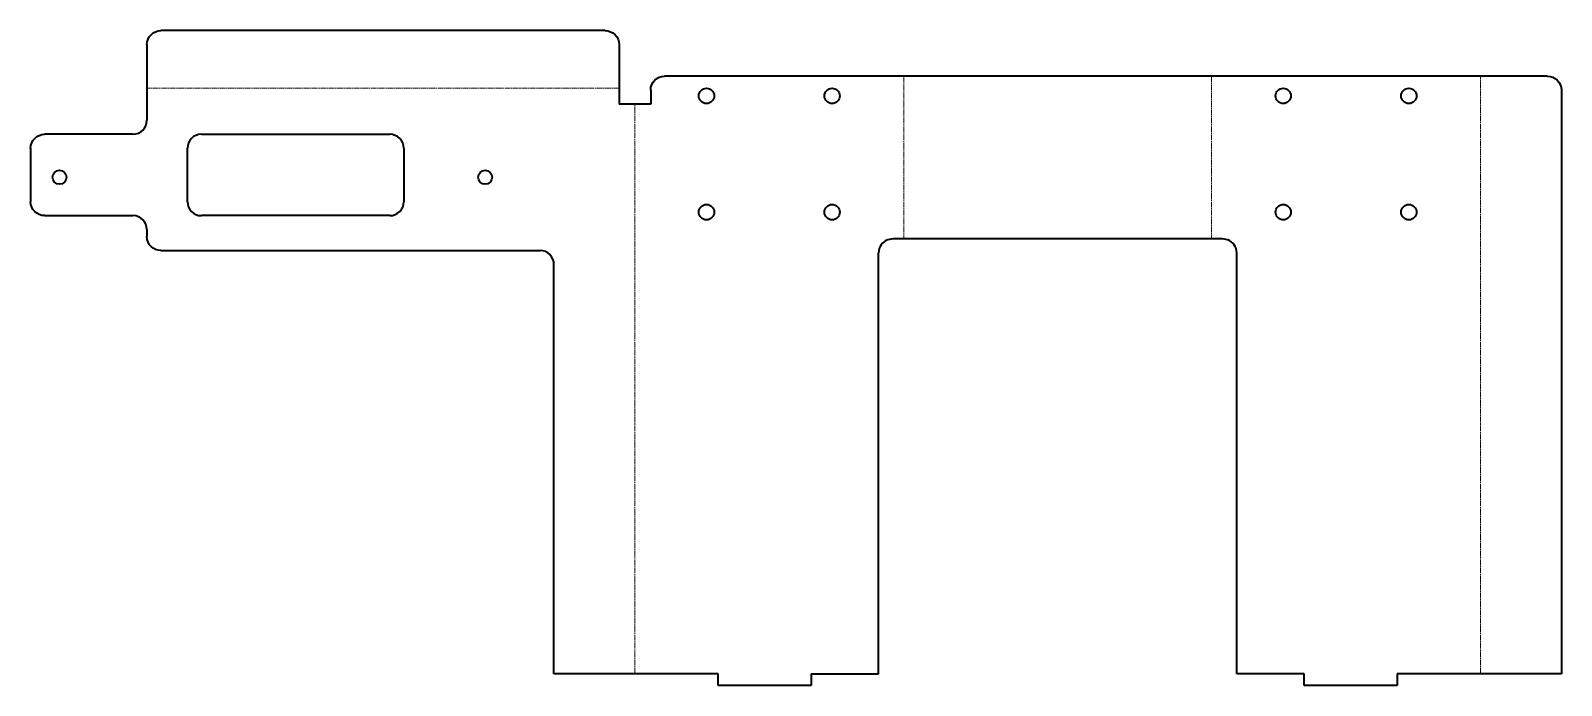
# Model space of a CAD drawing. Header units: millimetres. Extents: x 0 to 658, y 0 to 282.
import ezdxf

# ---------------------------------------------------------------- set-up
doc = ezdxf.new("R2010")
doc.units = ezdxf.units.MM
doc.linetypes.add('Chain', pattern=[13.68, 9.12, -1.14, 2.28, -1.14])
doc.layers.add('SIMUMAK Bend Centerline (ISO)', color=7, linetype='Chain', lineweight=9)
doc.layers.add('SIMUMAK Visible (ISO)', color=7, linetype='Continuous', lineweight=35)

# ---------------------------------------------------------------- blocks, each defined once
blk = doc.blocks.new('3DF-ASI-V016-TORR001_Sheet_4_3DF-ASI-V016-TORR001~2')
at = {"layer": 'SIMUMAK Bend Centerline (ISO)', "ltscale": 0.263158}
for p, q in [((46.31, 121.21), (46.31, 51.21)), ((178.69, 121.21), (178.69, 51.21)), ((294.26, -135.79), (294.26, 121.21)), ((-76.04, 116), (-279.04, 116)), ((-69.26, -135.79), (-69.26, 109.21))]:
    blk.add_line(p, q, dxfattribs=at)
at = {"layer": 'SIMUMAK Visible (ISO)'}
for p, q in [((-82.04, 140.79), (-273.04, 140.79)), ((-279.04, 134.79), (-279.04, 102.21)), ((-76.04, 134.79), (-76.04, 109.21)), ((323.04, 121.21), (-56.47, 121.21)), ((-62.47, 115.21), (-62.47, 109.21)), ((329.04, 115.21), (329.04, -135.79)), ((-62.47, 109.21), (-76.04, 109.21)), ((-285.04, 96.21), (-323.04, 96.21)), ((-255.61, 96.21), (-174.61, 96.21)), ((-329.04, 90.21), (-329.04, 67.21)), ((-261.61, 67.21), (-261.61, 90.21)), ((-168.61, 90.21), (-168.61, 67.21)), ((-323.04, 61.21), (-285.04, 61.21)), ((-174.61, 61.21), (-255.61, 61.21)), ((-279.04, 55.21), (-279.04, 52.21)), ((-273.04, 46.21), (-110.04, 46.21)), ((182.54, 51.21), (42.46, 51.21)), ((-104.04, -135.79), (-104.04, 40.21)), ((35.53, -135.79), (35.53, 45.21)), ((189.47, -135.79), (189.47, 45.21)), ((-33.47, -135.79), (-104.04, -135.79)), ((-33.47, -140.79), (-33.47, -135.79)), ((6.53, -135.79), (6.53, -140.79)), ((6.53, -135.79), (35.53, -135.79)), ((218.47, -135.79), (189.47, -135.79)), ((218.47, -140.79), (218.47, -135.79)), ((258.47, -135.79), (258.47, -140.79)), ((329.04, -135.79), (258.47, -135.79)), ((6.53, -140.79), (-33.47, -140.79)), ((258.47, -140.79), (218.47, -140.79))]:
    blk.add_line(p, q, dxfattribs=at)
for centre, radius in [((-38.47, 112.71), 3.3), ((15.53, 112.71), 3.3), ((209.47, 112.71), 3.3), ((263.47, 112.71), 3.3), ((-316.61, 77.71), 3), ((-133.61, 77.71), 3), ((-38.47, 62.71), 3.3), ((15.53, 62.71), 3.3), ((209.47, 62.71), 3.3), ((263.47, 62.71), 3.3)]:
    blk.add_circle(centre, radius, dxfattribs=at)
at = {"layer": 'SIMUMAK Visible (ISO)', "extrusion": (0, 0, -1)}
for centre, start, end in [((273.04, 134.79), 0, 90), ((82.04, 134.79), 90, 180), ((56.47, 115.21), 0, 90), ((-323.04, 115.21), 90, 180), ((323.04, 90.21), 360, 90), ((323.04, 67.21), 270, 360), ((273.04, 52.21), 270, 360)]:
    blk.add_arc(centre, 6, start, end, dxfattribs=at)
at = {"layer": 'SIMUMAK Visible (ISO)'}
for centre, start, end in [((-285.04, 102.21), 270, 0), ((-255.61, 90.21), 90, 180), ((-174.61, 90.21), 360, 90), ((-255.61, 67.21), 180, 270), ((-174.61, 67.21), 270, 360), ((-285.04, 55.21), 0, 90), ((-110.04, 40.21), 0, 90), ((41.53, 45.21), 109.47122, 180), ((183.47, 45.21), 0, 70.52878)]:
    blk.add_arc(centre, 6, start, end, dxfattribs=at)
for points in [[(42.46, 51.21), (41.47, 51.21), (40.45, 51.1), (39.53, 50.87)], [(185.47, 50.87), (184.55, 51.1), (183.53, 51.21), (182.54, 51.21)]]:
    blk.add_open_spline(points, degree=3, dxfattribs=at)

msp = doc.modelspace()

# ---------------------------------------------------------------- block references
msp.add_blockref('3DF-ASI-V016-TORR001_Sheet_4_3DF-ASI-V016-TORR001~2', (329.04, 140.79))

doc.saveas('drawing.dxf')
